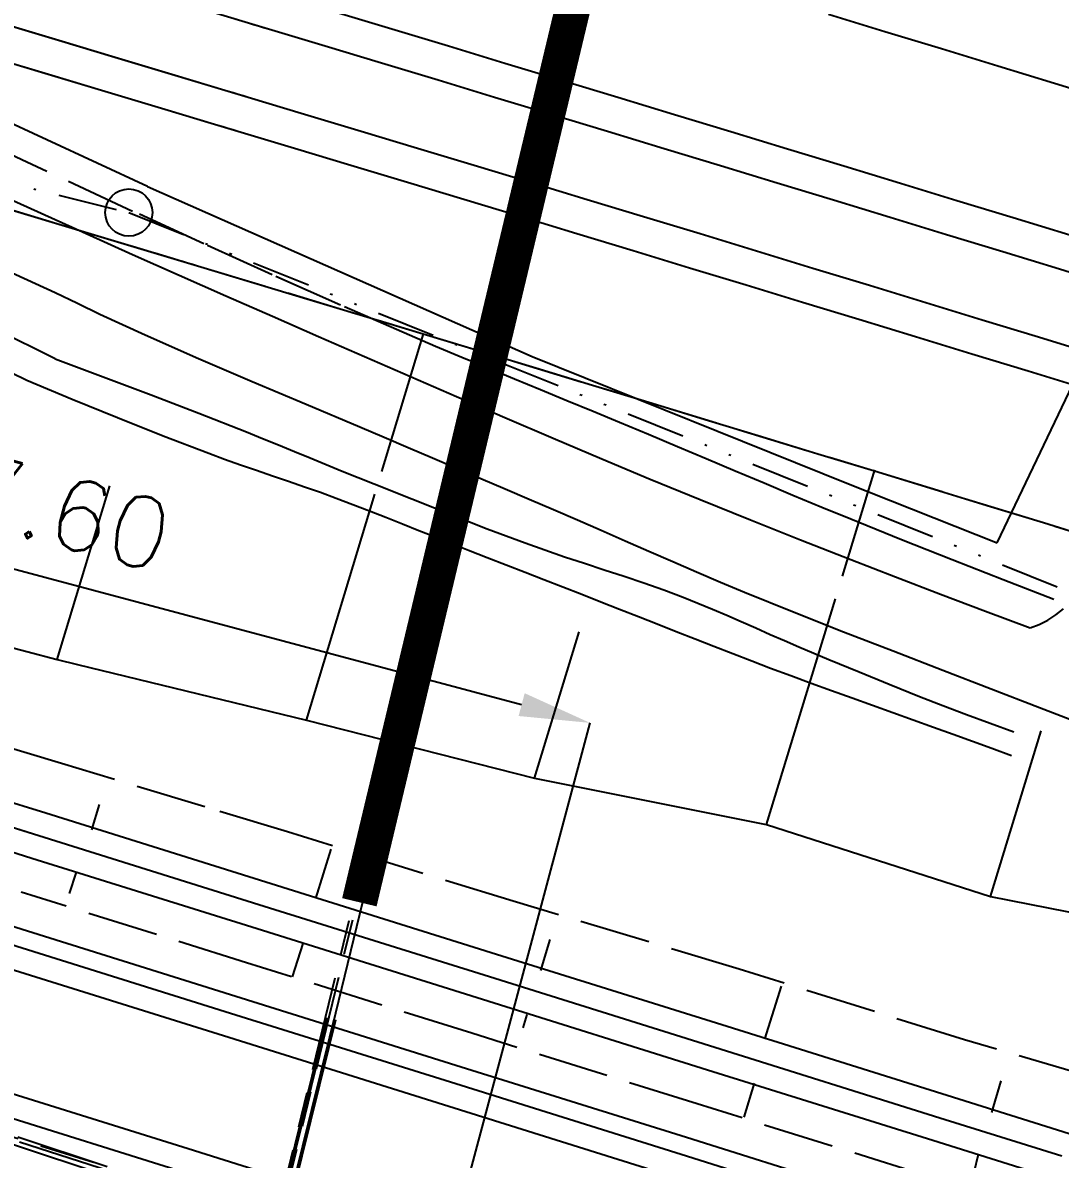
# Model space of a CAD drawing. Header units: millimetres. Extents: x 127045 to 128191, y 151549 to 152340.
# Drawn here: x 127429.78 to 127473.73, y 151911.36 to 151959.5 of the extents above; entities that cross this region are included whole.
import ezdxf
from ezdxf.enums import TextEntityAlignment as Align

# ---------------------------------------------------------------- set-up
doc = ezdxf.new("R2010")
doc.units = ezdxf.units.MM
doc.header["$MEASUREMENT"] = 0
for name, pattern in [('BTA', [5.7, 2.5, -1, 0.1, -1, 0.1, -1]), ('HTS', [7.5, 4, -1, 1.5, -1]), ('INT_344$0$TYPE1', [4, 3, -1]), ('INT_344$0$TYPE3', [11, 10, -1]), ('TGV_344$0$TYPE1', [4, 3, -1])]:
    doc.linetypes.add(name, pattern=pattern)
doc.layers.get('0').update_dxf_attribs({"color": 252, "linetype": 'CONTINUOUS'})
doc.layers.get('DEFPOINTS').update_dxf_attribs({"linetype": 'CONTINUOUS'})
for name, color, linetype in [('-BT_AER_DES', 5, 'BTA'), ('-GAI_POS', 7, 'CONTINUOUS'), ('-POT_EX_DES', 5, 'CONTINUOUS'), ('COTATION', 212, 'CONTINUOUS'), ('HT_SOU_POS', 1, 'HTS'), ('INT_344$0$101', 252, 'CONTINUOUS'), ('INT_344$0$102', 252, 'CONTINUOUS'), ('INT_344$0$105', 252, 'CONTINUOUS'), ('INT_344$0$113', 252, 'CONTINUOUS'), ('INT_344$0$136', 252, 'CONTINUOUS'), ('TGV_344$0$1', 252, 'CONTINUOUS'), ('TGV_344$0$36', 252, 'CONTINUOUS'), ('TGV_344$0$6', 252, 'CONTINUOUS'), ('VOI_344$0$136', 252, 'CONTINUOUS')]:
    doc.layers.add(name, color=color, linetype=linetype)
doc.styles.get("Standard").update_dxf_attribs({"font": 'txt.shx'})
doc.dimstyles.new('DADEL', dxfattribs={"dimtxt": 3, "dimasz": 3, "dimexe": 0, "dimexo": 0, "dimgap": 1.5, "dimtad": 0, "dimzin": 0, "dimdsep": 46, "dimtxsty": 'Standard', "dimcen": 0, "dimdle": 1.25, "dimadec": 0, "dimazin": 0, "dimtfac": 0.033333, "dimtofl": 0, "dimtmove": 2, "dimatfit": 3, "dimfxl": 0, "dimtolj": 1, "dimtzin": 0, "dimarcsym": 0})

# ---------------------------------------------------------------- blocks, each defined once
blk = doc.blocks.new('P_BETON')
blk.add_circle((0, 0), 1)
blk = doc.blocks.new('INT_344')
at = {"layer": 'INT_344$0$101'}
for p, q in [((127438.81194, 151918.25169, 63.063297), (127429.268913, 151921.240107, 63.022038)), ((127438.587809, 151917.535963, 63.063297), (127429.044782, 151920.52438, 63.022038)), ((127438.288967, 151916.58166, 63.098297), (127428.74594, 151919.570078, 63.057037)), ((127448.354967, 151915.263273, 63.104557), (127438.81194, 151918.25169, 63.063297)), ((127448.130836, 151914.547546, 63.104557), (127438.587809, 151917.535963, 63.063297)), ((127447.831994, 151913.593243, 63.139557), (127438.288967, 151916.58166, 63.098297)), ((127457.897994, 151912.274856, 63.145817), (127448.354967, 151915.263273, 63.104557)), ((127427.251732, 151914.798564, 63.057037), (127436.794758, 151911.810147, 63.098297)), ((127457.673863, 151911.559129, 63.145817), (127448.130836, 151914.547546, 63.104557)), ((127426.95289, 151913.844261, 63.057037), (127436.495917, 151910.855844, 63.098297)), ((127457.375021, 151910.604826, 63.180817), (127447.831994, 151913.593243, 63.139557)), ((127467.441021, 151909.286439, 63.187077), (127457.897994, 151912.274856, 63.145817)), ((127436.794758, 151911.810147, 63.098297), (127446.337785, 151908.82173, 63.139557)), ((127467.21689, 151908.570712, 63.187077), (127457.673863, 151911.559129, 63.145817))]:
    blk.add_line(p, q, dxfattribs=at)
at = {"layer": 'INT_344$0$102'}
for p, q in [((127439.35053, 151959.475324, 58.090298), (127436.955642, 151960.194448, 58.054143)), ((127445.417851, 151959.221051, 58.26668), (127443.023167, 151959.942683, 58.229955)), ((127445.417915, 151959.221261, 58.26668), (127443.023241, 151959.942927, 58.229955)), ((127428.900594, 151959.477107, 58.006018), (127431.295089, 151958.76033, 58.041688)), ((127428.910224, 151959.474414, 58.005676), (127431.304688, 151958.757533, 58.041832)), ((127440.194485, 151959.221516, 58.10323), (127438.783838, 151959.645851, 58.081762)), ((127439.561536, 151959.411932, 58.093531), (127439.35053, 151959.475324, 58.090298)), ((127439.772531, 151959.3485, 58.096764), (127439.561536, 151959.411932, 58.093531)), ((127439.983514, 151959.285028, 58.099997), (127439.772531, 151959.3485, 58.096764)), ((127440.194485, 151959.221516, 58.10323), (127439.983514, 151959.285028, 58.099997)), ((127442.588837, 151958.500612, 58.139955), (127440.194485, 151959.221516, 58.10323)), ((127442.588763, 151958.500367, 58.139955), (127440.194485, 151959.221516, 58.10323)), ((127447.81234, 151958.498772, 58.303405), (127445.417851, 151959.221051, 58.26668)), ((127447.812362, 151958.498842, 58.303405), (127445.417915, 151959.221261, 58.26668)), ((127431.295089, 151958.76033, 58.041688), (127433.6894, 151958.042943, 58.077358)), ((127431.304688, 151958.757533, 58.041832), (127433.698863, 151958.039689, 58.077988)), ((127444.982942, 151957.778888, 58.17668), (127442.588763, 151958.500367, 58.139955)), ((127444.983006, 151957.779098, 58.17668), (127442.588837, 151958.500612, 58.139955)), ((127450.206538, 151957.775528, 58.34013), (127447.81234, 151958.498772, 58.303405)), ((127450.206538, 151957.775528, 58.34013), (127447.812362, 151958.498842, 58.303405)), ((127428.468897, 151958.033979, 57.916018), (127430.862886, 151957.317353, 57.951688)), ((127428.478524, 151958.031287, 57.915676), (127430.872483, 151957.314557, 57.951832)), ((127433.6894, 151958.042943, 58.077358), (127435.099808, 151957.619964, 58.098825)), ((127433.698863, 151958.039689, 58.077988), (127436.092843, 151957.321197, 58.114143)), ((127435.099808, 151957.619964, 58.098825), (127436.510098, 151957.196593, 58.120293)), ((127447.376926, 151957.056761, 58.213405), (127444.982942, 151957.778888, 58.17668)), ((127447.376948, 151957.056832, 58.213405), (127444.983006, 151957.779098, 58.17668)), ((127452.600444, 151957.051318, 58.376855), (127450.206538, 151957.775528, 58.34013)), ((127452.600444, 151957.051318, 58.376855), (127450.206538, 151957.775528, 58.34013)), ((127430.862886, 151957.317353, 57.951688), (127433.256692, 151956.600118, 57.987358)), ((127430.872483, 151957.314557, 57.951832), (127433.266152, 151956.596864, 57.987988)), ((127436.092843, 151957.321197, 58.114143), (127438.486724, 151956.602374, 58.150299)), ((127436.510098, 151957.196593, 58.120293), (127437.92027, 151956.772829, 58.14176)), ((127449.770619, 151956.33367, 58.25013), (127447.376926, 151957.056761, 58.213405)), ((127449.770619, 151956.33367, 58.25013), (127447.376948, 151957.056832, 58.213405)), ((127454.994096, 151956.32627, 58.41358), (127452.600444, 151957.051318, 58.376855)), ((127454.994096, 151956.32627, 58.41358), (127452.600444, 151957.051318, 58.376855)), ((127433.256692, 151956.600118, 57.987358), (127434.666802, 151956.177228, 58.008825)), ((127433.266152, 151956.596864, 57.987988), (127435.659628, 151955.878524, 58.024143)), ((127437.92027, 151956.772829, 58.14176), (127439.330325, 151956.348673, 58.163227)), ((127438.486724, 151956.602374, 58.150299), (127438.697642, 151956.539009, 58.153531)), ((127438.697642, 151956.539009, 58.153531), (127438.908549, 151956.475604, 58.156763)), ((127438.908549, 151956.475604, 58.156763), (127439.119443, 151956.412159, 58.159995)), ((127439.119443, 151956.412159, 58.159995), (127439.330325, 151956.348673, 58.163227)), ((127434.666802, 151956.177228, 58.008825), (127436.076795, 151955.753946, 58.030293)), ((127439.330325, 151956.348673, 58.163227), (127441.723671, 151955.628072, 58.199952)), ((127439.330325, 151956.348673, 58.163227), (127441.723597, 151955.627827, 58.199952)), ((127452.16402, 151955.609612, 58.286855), (127449.770619, 151956.33367, 58.25013)), ((127452.16402, 151955.609612, 58.286855), (127449.770619, 151956.33367, 58.25013)), ((127457.387494, 151955.600384, 58.450305), (127454.994096, 151956.32627, 58.41358)), ((127457.387494, 151955.600384, 58.450305), (127454.994096, 151956.32627, 58.41358)), ((127435.659628, 151955.878524, 58.024143), (127438.053003, 151955.159853, 58.060299)), ((127436.076795, 151955.753946, 58.030293), (127437.486669, 151955.330272, 58.05176)), ((127441.723597, 151955.627827, 58.199952), (127444.11677, 151954.906651, 58.236677)), ((127441.723671, 151955.628072, 58.199952), (127444.116834, 151954.906861, 58.236677)), ((127454.557167, 151954.884717, 58.32358), (127452.16402, 151955.609612, 58.286855)), ((127454.557167, 151954.884717, 58.32358), (127452.16402, 151955.609612, 58.286855)), ((127459.780638, 151954.873659, 58.48703), (127457.387494, 151955.600384, 58.450305)), ((127459.780638, 151954.873659, 58.48703), (127457.387494, 151955.600384, 58.450305)), ((127437.486669, 151955.330272, 58.05176), (127438.896426, 151954.906206, 58.073227)), ((127438.053003, 151955.159853, 58.060299), (127438.263877, 151955.096501, 58.063531)), ((127438.263877, 151955.096501, 58.063531), (127438.474739, 151955.03311, 58.066763)), ((127438.474739, 151955.03311, 58.066763), (127438.685588, 151954.969678, 58.069995)), ((127438.685588, 151954.969678, 58.069995), (127438.896426, 151954.906206, 58.073227)), ((127438.896426, 151954.906206, 58.073227), (127441.289267, 151954.185756, 58.109952)), ((127438.896426, 151954.906206, 58.073227), (127441.289193, 151954.185512, 58.109952)), ((127444.11677, 151954.906651, 58.236677), (127446.509749, 151954.184827, 58.273402)), ((127444.116834, 151954.906861, 58.236677), (127446.50977, 151954.184898, 58.273402)), ((127456.95006, 151954.158984, 58.360305), (127454.557167, 151954.884717, 58.32358)), ((127456.95006, 151954.158984, 58.360305), (127454.557167, 151954.884717, 58.32358)), ((127462.173527, 151954.146097, 58.523755), (127459.780638, 151954.873659, 58.48703)), ((127462.173527, 151954.146097, 58.523755), (127459.780638, 151954.873659, 58.48703)), ((127441.289193, 151954.185512, 58.109952), (127443.681861, 151953.464487, 58.146677)), ((127441.289267, 151954.185756, 58.109952), (127443.681925, 151953.464697, 58.146677)), ((127446.509749, 151954.184827, 58.273402), (127448.902436, 151953.46204, 58.310127)), ((127446.50977, 151954.184898, 58.273402), (127448.902436, 151953.46204, 58.310127)), ((127459.342699, 151953.432413, 58.39703), (127456.95006, 151954.158984, 58.360305)), ((127459.342699, 151953.432413, 58.39703), (127456.95006, 151954.158984, 58.360305)), ((127464.566161, 151953.417696, 58.56048), (127462.173527, 151954.146097, 58.523755)), ((127464.566161, 151953.417696, 58.56048), (127462.173527, 151954.146097, 58.523755)), ((127443.681861, 151953.464487, 58.146677), (127446.074335, 151952.742816, 58.183402)), ((127443.681925, 151953.464697, 58.146677), (127446.074356, 151952.742887, 58.183402)), ((127448.902436, 151953.46204, 58.310127), (127451.294831, 151952.738287, 58.346852)), ((127448.902436, 151953.46204, 58.310127), (127451.294831, 151952.738287, 58.346852)), ((127461.735084, 151952.705004, 58.433755), (127459.342699, 151953.432413, 58.39703)), ((127461.735084, 151952.705004, 58.433755), (127459.342699, 151953.432413, 58.39703)), ((127466.958539, 151952.688458, 58.597205), (127464.566161, 151953.417696, 58.56048)), ((127466.958539, 151952.688458, 58.597205), (127464.566161, 151953.417696, 58.56048)), ((127446.074335, 151952.742816, 58.183402), (127448.466517, 151952.020182, 58.220127)), ((127446.074356, 151952.742887, 58.183402), (127448.466517, 151952.020182, 58.220127)), ((127451.294831, 151952.738287, 58.346852), (127453.686973, 151952.013696, 58.383577)), ((127451.294831, 151952.738287, 58.346852), (127453.686973, 151952.013696, 58.383577)), ((127464.127213, 151951.976757, 58.47048), (127461.735084, 151952.705004, 58.433755)), ((127464.127213, 151951.976757, 58.47048), (127461.735084, 151952.705004, 58.433755)), ((127469.350663, 151951.958382, 58.63393), (127466.958539, 151952.688458, 58.597205)), ((127469.350663, 151951.958382, 58.63393), (127466.958539, 151952.688458, 58.597205)), ((127448.466517, 151952.020182, 58.220127), (127450.858408, 151951.296581, 58.256852)), ((127448.466517, 151952.020182, 58.220127), (127450.858408, 151951.296581, 58.256852)), ((127453.686973, 151952.013696, 58.383577), (127456.078861, 151951.288268, 58.420302)), ((127453.686973, 151952.013696, 58.383577), (127456.078861, 151951.288268, 58.420302)), ((127466.519087, 151951.247672, 58.507205), (127464.127213, 151951.976757, 58.47048)), ((127466.519087, 151951.247672, 58.507205), (127464.127213, 151951.976757, 58.47048)), ((127471.74253, 151951.227468, 58.670655), (127469.350663, 151951.958382, 58.63393)), ((127471.74253, 151951.227468, 58.670655), (127469.350663, 151951.958382, 58.63393)), ((127450.858408, 151951.296581, 58.256852), (127453.250044, 151950.572144, 58.293577)), ((127450.858408, 151951.296581, 58.256852), (127453.250044, 151950.572144, 58.293577)), ((127456.078861, 151951.288268, 58.420302), (127458.470494, 151950.562002, 58.457027)), ((127456.078861, 151951.288268, 58.420302), (127458.470494, 151950.562002, 58.457027)), ((127468.910706, 151950.51775, 58.54393), (127466.519087, 151951.247672, 58.507205)), ((127468.910706, 151950.51775, 58.54393), (127466.519087, 151951.247672, 58.507205)), ((127474.134141, 151950.495716, 58.70738), (127471.74253, 151951.227468, 58.670655)), ((127474.134141, 151950.495716, 58.70738), (127471.74253, 151951.227468, 58.670655)), ((127453.250044, 151950.572144, 58.293577), (127455.641427, 151949.846868, 58.330302)), ((127453.250044, 151950.572144, 58.293577), (127455.641427, 151949.846868, 58.330302)), ((127458.470494, 151950.562002, 58.457027), (127460.861874, 151949.834898, 58.493752)), ((127458.470494, 151950.562002, 58.457027), (127460.861874, 151949.834898, 58.493752)), ((127471.302069, 151949.78699, 58.580655), (127468.910706, 151950.51775, 58.54393)), ((127471.302069, 151949.78699, 58.580655), (127468.910706, 151950.51775, 58.54393)), ((127455.641427, 151949.846868, 58.330302), (127458.032556, 151949.120755, 58.367027)), ((127455.641427, 151949.846868, 58.330302), (127458.032556, 151949.120755, 58.367027)), ((127460.861874, 151949.834898, 58.493752), (127463.252998, 151949.106958, 58.530478)), ((127460.861874, 151949.834898, 58.493752), (127463.252998, 151949.106958, 58.530478)), ((127473.693176, 151949.055393, 58.61738), (127471.302069, 151949.78699, 58.580655)), ((127473.693176, 151949.055393, 58.61738), (127471.302069, 151949.78699, 58.580655)), ((127458.032556, 151949.120755, 58.367027), (127460.423431, 151948.393806, 58.403752)), ((127458.032556, 151949.120755, 58.367027), (127460.423431, 151948.393806, 58.403752)), ((127463.252998, 151949.106958, 58.530478), (127465.643867, 151948.378179, 58.567203)), ((127463.252998, 151949.106958, 58.530478), (127465.643867, 151948.378179, 58.567203)), ((127476.084027, 151948.322959, 58.654105), (127473.693176, 151949.055393, 58.61738)), ((127476.084027, 151948.322959, 58.654105), (127473.693176, 151949.055393, 58.61738)), ((127460.423431, 151948.393806, 58.403752), (127462.814051, 151947.666018, 58.440477)), ((127460.423431, 151948.393806, 58.403752), (127462.814051, 151947.666018, 58.440477)), ((127465.643867, 151948.378179, 58.567203), (127468.034481, 151947.648564, 58.603928)), ((127465.643867, 151948.378179, 58.567203), (127468.034481, 151947.648564, 58.603928)), ((127462.814051, 151947.666018, 58.440477), (127465.204415, 151946.937394, 58.477202)), ((127462.814051, 151947.666018, 58.440477), (127465.204415, 151946.937394, 58.477202)), ((127468.034481, 151947.648564, 58.603928), (127470.42484, 151946.918111, 58.640653)), ((127468.034481, 151947.648564, 58.603928), (127470.42484, 151946.918111, 58.640653)), ((127465.204415, 151946.937394, 58.477202), (127467.594525, 151946.207932, 58.513927)), ((127465.204415, 151946.937394, 58.477202), (127467.594525, 151946.207932, 58.513927)), ((127470.42484, 151946.918111, 58.640653), (127472.814942, 151946.186822, 58.677378)), ((127470.42484, 151946.918111, 58.640653), (127472.814942, 151946.186822, 58.677378)), ((127467.594525, 151946.207932, 58.513927), (127469.984379, 151945.477634, 58.550653)), ((127467.594525, 151946.207932, 58.513927), (127469.984379, 151945.477634, 58.550653)), ((127472.814942, 151946.186822, 58.677378), (127475.204788, 151945.454695, 58.714103)), ((127472.814942, 151946.186822, 58.677378), (127475.204788, 151945.454695, 58.714103)), ((127469.984379, 151945.477634, 58.550653), (127472.373977, 151944.746499, 58.587378)), ((127469.984379, 151945.477634, 58.550653), (127472.373977, 151944.746499, 58.587378)), ((127472.373977, 151944.746499, 58.587378), (127474.763318, 151944.014527, 58.624103)), ((127472.373977, 151944.746499, 58.587378), (127474.763318, 151944.014527, 58.624103))]:
    blk.add_line(p, q, dxfattribs=at)
at = {"layer": 'INT_344$0$105', "linetype": 'INT_344$0$TYPE1'}
for p, q in [((127466.301095, 151959.112991, 57.542078), (127463.906466, 151959.841999, 57.505353)), ((127466.301095, 151959.112991, 57.542078), (127463.906466, 151959.841999, 57.505353)), ((127468.695468, 151958.383145, 57.578803), (127466.301095, 151959.112991, 57.542078)), ((127468.695468, 151958.383145, 57.578803), (127466.301095, 151959.112991, 57.542078)), ((127471.089585, 151957.65246, 57.615528), (127468.695468, 151958.383145, 57.578803)), ((127471.089585, 151957.65246, 57.615528), (127468.695468, 151958.383145, 57.578803)), ((127473.483447, 151956.920937, 57.652253), (127471.089585, 151957.65246, 57.615528)), ((127473.483447, 151956.920937, 57.652253), (127471.089585, 151957.65246, 57.615528)), ((127475.877052, 151956.188575, 57.688978), (127473.483447, 151956.920937, 57.652253)), ((127475.877052, 151956.188575, 57.688978), (127473.483447, 151956.920937, 57.652253)), ((127421.977916, 151953.759693, 56.946278), (127431.546418, 151950.897369, 57.088959)), ((127426.772237, 151952.327344, 57.017277), (127436.338728, 151949.458306, 57.1619)), ((127429.154609, 151951.614006, 57.053288), (127431.546418, 151950.897369, 57.088959)), ((127429.164198, 151951.611212, 57.053432), (127431.55587, 151950.894118, 57.089588)), ((127431.546418, 151950.897369, 57.088959), (127437.181447, 151949.20487, 57.174828)), ((127431.546418, 151950.897369, 57.088959), (127432.955352, 151950.474832, 57.110426)), ((127431.55587, 151950.894118, 57.089588), (127433.947349, 151950.176377, 57.125744)), ((127432.955352, 151950.474832, 57.110426), (127434.364168, 151950.051904, 57.131893)), ((127433.947349, 151950.176377, 57.125744), (127436.338728, 151949.458306, 57.1619)), ((127434.364168, 151950.051904, 57.131893), (127435.772866, 151949.628583, 57.15336)), ((127435.772866, 151949.628583, 57.15336), (127437.181447, 151949.20487, 57.174828)), ((127436.338728, 151949.458306, 57.1619), (127437.181447, 151949.20487, 57.174828)), ((127436.338728, 151949.458306, 57.1619), (127436.549426, 151949.395007, 57.165132)), ((127436.549426, 151949.395007, 57.165132), (127436.760111, 151949.331668, 57.168364)), ((127436.760111, 151949.331668, 57.168364), (127436.970785, 151949.268289, 57.171596)), ((127436.970785, 151949.268289, 57.171596), (127437.181447, 151949.20487, 57.174828)), ((127437.181447, 151949.20487, 57.174828), (127446.743553, 151946.321254, 57.321728)), ((127437.181447, 151949.20487, 57.174828), (127446.743553, 151946.321254, 57.321728)), ((127437.181447, 151949.20487, 57.174828), (127439.572291, 151948.485022, 57.211553)), ((127437.181447, 151949.20487, 57.174828), (127439.572218, 151948.484778, 57.211553)), ((127439.572218, 151948.484778, 57.211553), (127441.96289, 151947.764355, 57.248278)), ((127439.572291, 151948.485022, 57.211553), (127441.962953, 151947.764564, 57.248278)), ((127441.96289, 151947.764355, 57.248278), (127444.353367, 151947.043286, 57.285003)), ((127441.962953, 151947.764564, 57.248278), (127444.353388, 151947.043356, 57.285003)), ((127444.353367, 151947.043286, 57.285003), (127446.743553, 151946.321254, 57.321728)), ((127444.353388, 151947.043356, 57.285003), (127446.743553, 151946.321254, 57.321728)), ((127446.743553, 151946.321254, 57.321728), (127456.301611, 151943.424247, 57.468628)), ((127446.743553, 151946.321254, 57.321728), (127456.301611, 151943.424247, 57.468628)), ((127446.743553, 151946.321254, 57.321728), (127449.133448, 151945.598258, 57.358453)), ((127446.743553, 151946.321254, 57.321728), (127449.133448, 151945.598258, 57.358453)), ((127449.133448, 151945.598258, 57.358453), (127451.52309, 151944.874424, 57.395178)), ((127449.133448, 151945.598258, 57.358453), (127451.52309, 151944.874424, 57.395178)), ((127451.52309, 151944.874424, 57.395178), (127453.912477, 151944.149754, 57.431903)), ((127451.52309, 151944.874424, 57.395178), (127453.912477, 151944.149754, 57.431903)), ((127453.912477, 151944.149754, 57.431903), (127456.301611, 151943.424247, 57.468628)), ((127453.912477, 151944.149754, 57.431903), (127456.301611, 151943.424247, 57.468628)), ((127456.301611, 151943.424247, 57.468628), (127465.855602, 151940.513854, 57.615528)), ((127456.301611, 151943.424247, 57.468628), (127465.855602, 151940.513854, 57.615528)), ((127456.301611, 151943.424247, 57.468628), (127458.690491, 151942.697903, 57.505353)), ((127456.301611, 151943.424247, 57.468628), (127458.690491, 151942.697903, 57.505353)), ((127458.690491, 151942.697903, 57.505353), (127461.079116, 151941.970723, 57.542078)), ((127458.690491, 151942.697903, 57.505353), (127461.079116, 151941.970723, 57.542078)), ((127461.079116, 151941.970723, 57.542078), (127463.467487, 151941.242707, 57.578803)), ((127461.079116, 151941.970723, 57.542078), (127463.467487, 151941.242707, 57.578803)), ((127463.467487, 151941.242707, 57.578803), (127465.855602, 151940.513854, 57.615528)), ((127463.467487, 151941.242707, 57.578803), (127465.855602, 151940.513854, 57.615528)), ((127465.855602, 151940.513854, 57.615528), (127475.405507, 151937.590081, 57.762428)), ((127465.855602, 151940.513854, 57.615528), (127475.405507, 151937.590081, 57.762428)), ((127465.855602, 151940.513854, 57.615528), (127468.243462, 151939.784165, 57.652253)), ((127465.855602, 151940.513854, 57.615528), (127468.243462, 151939.784165, 57.652253)), ((127468.243462, 151939.784165, 57.652253), (127470.631066, 151939.05364, 57.688978)), ((127468.243462, 151939.784165, 57.652253), (127470.631066, 151939.05364, 57.688978)), ((127470.631066, 151939.05364, 57.688978), (127473.018414, 151938.322278, 57.725703)), ((127470.631066, 151939.05364, 57.688978), (127473.018414, 151938.322278, 57.725703)), ((127473.018414, 151938.322278, 57.725703), (127475.405507, 151937.590081, 57.762428)), ((127473.018414, 151938.322278, 57.725703), (127475.405507, 151937.590081, 57.762428)), ((127431.422347, 151928.116752, 63.051414), (127427.500659, 151929.305329, 63.063)), ((127437.498444, 151926.282738, 63.033875), (127431.422347, 151928.116752, 63.051414)), ((127440.996258, 151925.226956, 63.023777), (127437.498444, 151926.282738, 63.033875)), ((127450.556045, 151922.29206, 63.027649), (127440.996258, 151925.226956, 63.023777)), ((127439.260203, 151919.683144, 63.063297), (127429.717176, 151922.671561, 63.022038)), ((127460.132751, 151919.411193, 62.993774), (127450.556045, 151922.29206, 63.027649)), ((127448.80323, 151916.694727, 63.104557), (127439.260203, 151919.683144, 63.063297)), ((127469.673221, 151916.414609, 63.040741), (127460.132751, 151919.411193, 62.993774)), ((127458.346257, 151913.70631, 63.145817), (127448.80323, 151916.694727, 63.104557)), ((127474.868368, 151914.886239, 63.000416), (127469.673221, 151916.414609, 63.040741)), ((127467.889283, 151910.717893, 63.187077), (127458.346257, 151913.70631, 63.145817)), ((127426.728759, 151913.128534, 63.022038), (127432.785255, 151911.231931, 63.048225))]:
    blk.add_line(p, q, dxfattribs=at)
at = {"layer": 'INT_344$0$113', "linetype": 'INT_344$0$TYPE3'}
for p, q in [((127441.795755, 151929.955766), (127446.755013, 151946.317781)), ((127461.282284, 151925.538588), (127465.879452, 151940.554293)), ((127431.24674, 151932.522753), (127433.467752, 151939.887656)), ((127421.598674, 151935.032659, 63.034584), (127431.24674, 151932.522753, 63.056732)), ((127451.46254, 151927.498952), (127453.35174, 151933.700656)), ((127431.24674, 151932.522753, 63.056732), (127432.101353, 151932.316434, 63.053478)), ((127432.101353, 151932.316434, 63.053478), (127441.795755, 151929.955766, 63.020752)), ((127432.101353, 151932.316434, 63.053478), (127441.795755, 151929.955766, 63.020752)), ((127441.795755, 151929.955766, 63.020752), (127451.46254, 151927.498952, 63.016716)), ((127441.795755, 151929.955766, 63.020752), (127451.46254, 151927.498952, 63.016716)), ((127470.769514, 151922.485364), (127472.927547, 151929.499024)), ((127430.763122, 151926.011621, 64.522041), (127426.8527, 151927.236177, 64.508492)), ((127451.46254, 151927.498952, 63.016716), (127461.282284, 151925.538588, 62.834873)), ((127451.46254, 151927.498952, 63.016716), (127461.282284, 151925.538588, 62.834873)), ((127432.709307, 151925.305848), (127433.036862, 151926.391037)), ((127440.306149, 151923.023204, 64.563301), (127430.763122, 151926.011621, 64.522041)), ((127430.165438, 151924.103015, 64.522041), (127426.255016, 151925.327572, 64.508492)), ((127461.282284, 151925.538588, 62.834873), (127470.769514, 151922.485364, 63.029148)), ((127461.282284, 151925.538588, 62.834873), (127470.769514, 151922.485364, 63.029148)), ((127442.201218, 151922.402568), (127442.841603, 151924.488482)), ((127439.708465, 151921.114598, 64.563301), (127430.165438, 151924.103015, 64.522041)), ((127432.03929, 151923.519214), (127431.755366, 151922.612549)), ((127449.849176, 151920.034787, 64.604561), (127440.306149, 151923.023204, 64.563301)), ((127470.769514, 151922.485364, 63.029148), (127480.600406, 151920.547556, 62.82972)), ((127470.769514, 151922.485364, 63.029148), (127480.600406, 151920.547556, 62.82972)), ((127449.251492, 151918.126181, 64.604561), (127439.708465, 151921.114598, 64.563301)), ((127441.64287, 151920.50427), (127441.197794, 151919.08299)), ((127451.730352, 151919.350402), (127452.12479, 151920.661613)), ((127459.392202, 151917.046369, 64.645821), (127449.849176, 151920.034787, 64.604561)), ((127461.218356, 151916.447123), (127461.92477, 151918.696191)), ((127458.794519, 151915.137764, 64.645821), (127449.251492, 151918.126181, 64.604561)), ((127451.134781, 151917.489325), (127450.959047, 151916.928148)), ((127468.935229, 151914.057952, 64.68708), (127459.392202, 151917.046369, 64.645821)), ((127468.337546, 151912.149347, 64.68708), (127458.794519, 151915.137764, 64.645821)), ((127460.771678, 151914.586046), (127460.320482, 151913.145225)), ((127470.833588, 151913.344709), (127471.224787, 151914.674452)), ((127474.102286, 151912.439879, 64.709419), (127468.935229, 151914.057952, 64.68708)), ((127473.504602, 151910.531273, 64.709419), (127468.337546, 151912.149347, 64.68708)), ((127470.256841, 151911.566259), (127470.064592, 151910.7972))]:
    blk.add_line(p, q, dxfattribs=at)
at = {"layer": 'INT_344$0$136'}
for p, q in [((127430.46428, 151925.057318, 64.522041), (127426.553858, 151926.281874, 64.508492)), ((127440.007307, 151922.068901, 64.563301), (127430.46428, 151925.057318, 64.522041)), ((127449.550334, 151919.080484, 64.604561), (127440.007307, 151922.068901, 64.563301)), ((127459.093361, 151916.092067, 64.645821), (127449.550334, 151919.080484, 64.604561)), ((127468.636388, 151913.10365, 64.68708), (127459.093361, 151916.092067, 64.645821)), ((127473.803444, 151911.485576, 64.709419), (127468.636388, 151913.10365, 64.68708))]:
    blk.add_line(p, q, dxfattribs=at)
blk = doc.blocks.new('TGV_344')
at = {"linetype": 'Continuous'}
blk.add_line((127427.805894, 151945.398456, 62.596999), (127429.962, 151944.361, 62.668999), dxfattribs=at)
at = {"layer": 'TGV_344$0$1', "linetype": 'Continuous'}
for p, q in [((127418.762, 151956.761, 61.674), (127432.462, 151950.562, 62.078999)), ((127431.162, 151948.062, 62.051998), (127416.562, 151954.661, 61.682999))]:
    blk.add_line(p, q, dxfattribs=at)
at = {"layer": 'TGV_344$0$1'}
for p, q in [((127432.462, 151950.562, 61.986), (127434.434999, 151949.682489, 62.0445)), ((127434.434999, 151949.682489, 62.0445), (127436.409335, 151948.805984, 62.103001)), ((127436.409335, 151948.805984, 62.103001), (127438.385003, 151947.932487, 62.161501)), ((127432.105633, 151947.598666, 61.956501), (127431.162, 151948.062, 61.923)), ((127438.385003, 151947.932487, 62.161501), (127440.362, 151947.062, 62.220001)), ((127433.053566, 151947.144195, 61.99), (127432.105633, 151947.598666, 61.956501)), ((127434.005716, 151946.698627, 62.023499), (127433.053566, 151947.144195, 61.99)), ((127440.362, 151947.062, 62.220001), (127442.309951, 151946.20756, 62.289751)), ((127434.962, 151946.262, 62.056999), (127434.005716, 151946.698627, 62.023499)), ((127437.226239, 151945.261876, 62.093251), (127434.962, 151946.262, 62.056999)), ((127442.309951, 151946.20756, 62.289751), (127444.259102, 151945.355856, 62.359501)), ((127444.259102, 151945.355856, 62.359501), (127446.209703, 151944.507474, 62.429251)), ((127439.502678, 151944.289698, 62.129503), (127437.226239, 151945.261876, 62.093251)), ((127446.209703, 151944.507474, 62.429251), (127448.162, 151943.663, 62.499001)), ((127441.783696, 151943.328707, 62.165753), (127439.502678, 151944.289698, 62.129503)), ((127448.162, 151943.663, 62.499001), (127450.208329, 151942.779568, 62.508)), ((127444.062, 151942.362, 62.202), (127441.783696, 151943.328707, 62.165753)), ((127450.208329, 151942.779568, 62.508), (127452.255256, 151941.897368, 62.517)), ((127445.08683, 151941.924227, 62.21875), (127444.062, 151942.362, 62.202)), ((127446.11196, 151941.487157, 62.235499), (127445.08683, 151941.924227, 62.21875)), ((127447.137272, 151941.050516, 62.252249), (127446.11196, 151941.487157, 62.235499)), ((127452.255256, 151941.897368, 62.517), (127454.30558, 151941.022973, 62.526)), ((127448.162649, 151940.614026, 62.268999), (127447.137272, 151941.050516, 62.252249)), ((127454.30558, 151941.022973, 62.526), (127456.362, 151940.163, 62.535)), ((127449.187945, 151940.177346, 62.285749), (127448.162649, 151940.614026, 62.268999)), ((127450.213015, 151939.740131, 62.302499), (127449.187945, 151940.177346, 62.285749)), ((127456.362, 151940.163, 62.535), (127458.480167, 151939.296186, 62.620751)), ((127451.23774, 151939.302108, 62.319249), (127450.213015, 151939.740131, 62.302499)), ((127452.262, 151938.863, 62.335999), (127451.23774, 151939.302108, 62.319249)), ((127458.480167, 151939.296186, 62.620751), (127460.603774, 151938.442823, 62.706501)), ((127453.274532, 151938.42563, 62.367623), (127452.262, 151938.863, 62.335999)), ((127454.285472, 151937.984597, 62.399247), (127453.274532, 151938.42563, 62.367623)), ((127460.603774, 151938.442823, 62.706501), (127462.731479, 151937.599805, 62.792249)), ((127455.295545, 151937.541595, 62.430871), (127454.285472, 151937.984597, 62.399247)), ((127456.305487, 151937.098314, 62.462495), (127455.295545, 151937.541595, 62.430871)), ((127462.731479, 151937.599805, 62.792249), (127464.862, 151936.764, 62.877998)), ((127457.316309, 151936.65684, 62.494121), (127456.305487, 151937.098314, 62.462495)), ((127464.862, 151936.764, 62.877998), (127466.757668, 151936.027692, 62.907249)), ((127458.328869, 151936.219327, 62.525747), (127457.316309, 151936.65684, 62.494121)), ((127459.343876, 151935.787474, 62.557374), (127458.328869, 151936.219327, 62.525747)), ((127460.362, 151935.363, 62.589001), (127459.343876, 151935.787474, 62.557374)), ((127466.757668, 151936.027692, 62.907249), (127468.656244, 151935.298915, 62.936499)), ((127462.453293, 151934.515411, 62.654253), (127460.362, 151935.363, 62.589001)), ((127468.656244, 151935.298915, 62.936499), (127470.557698, 151934.57768, 62.965749)), ((127464.553055, 151933.689072, 62.719504), (127462.453293, 151934.515411, 62.654253)), ((127470.557698, 151934.57768, 62.965749), (127472.462, 151933.864, 62.994999)), ((127473.201721, 151934.195076, 63.021999), (127473.543483, 151934.413707, 63.035467)), ((127473.543483, 151934.413707, 63.035467), (127473.862, 151934.665, 63.049)), ((127472.462, 151933.864, 62.994999), (127472.840049, 151934.011242, 63.008532)), ((127472.840049, 151934.011242, 63.008532), (127473.201721, 151934.195076, 63.021999)), ((127466.657486, 151932.874969, 62.784752), (127464.553055, 151933.689072, 62.719504)), ((127468.763, 151932.064, 62.849998), (127466.657486, 151932.874969, 62.784752)), ((127470.805126, 151931.269914, 62.867995), (127468.763, 151932.064, 62.849998)), ((127472.846788, 151930.472844, 62.885995), (127470.805126, 151931.269914, 62.867995)), ((127474.896794, 151929.696266, 62.903997), (127472.846788, 151930.472844, 62.885995))]:
    blk.add_line(p, q, dxfattribs=at)
at = {"layer": 'TGV_344$0$36'}
for p, q in [((127435.062, 151952.562, 62.326), (127424.262, 151957.562, 62.307999)), ((127435.062, 151952.562, 62.347), (127451.362, 151945.363, 62.806)), ((127451.362, 151945.363, 62.806), (127464.762, 151939.964, 63.283001)), ((127429.962, 151944.361, 62.848), (127431.874009, 151943.554312, 62.84575)), ((127431.874009, 151943.554312, 62.84575), (127433.794835, 151942.768852, 62.8435)), ((127433.794835, 151942.768852, 62.8435), (127435.724245, 151942.004717, 62.84125)), ((127435.724245, 151942.004717, 62.84125), (127437.662, 151941.262, 62.839001)), ((127437.662, 151941.262, 62.839001), (127438.333337, 151941.014084, 62.848001)), ((127438.333337, 151941.014084, 62.848001), (127439.007579, 151940.774227, 62.857001)), ((127439.007579, 151940.774227, 62.857001), (127439.683779, 151940.540059, 62.866001)), ((127439.683779, 151940.540059, 62.866001), (127440.36107, 151940.309178, 62.875001)), ((127440.36107, 151940.309178, 62.875001), (127441.038451, 151940.07866, 62.884)), ((127441.038451, 151940.07866, 62.884), (127441.714982, 151939.845556, 62.892999)), ((127441.714982, 151939.845556, 62.892999), (127442.389808, 151939.607463, 62.901999)), ((127442.389808, 151939.607463, 62.901999), (127443.062, 151939.362, 62.910999)), ((127464.762, 151939.964, 63.283001), (127471.062, 151937.464, 63.481998)), ((127443.062, 151939.362, 62.910999), (127443.765815, 151939.096725, 62.923375)), ((127443.765815, 151939.096725, 62.923375), (127444.467603, 151938.826151, 62.93575)), ((127444.467603, 151938.826151, 62.93575), (127445.167776, 151938.551459, 62.948126)), ((127445.167776, 151938.551459, 62.948126), (127445.866773, 151938.273817, 62.960501)), ((127445.866773, 151938.273817, 62.960501), (127446.56512, 151937.994719, 62.972875)), ((127446.56512, 151937.994719, 62.972875), (127447.263467, 151937.715609, 62.985249)), ((127447.263467, 151937.715609, 62.985249), (127447.962276, 151937.437648, 62.997624)), ((127447.962276, 151937.437648, 62.997624), (127448.662, 151937.162, 63.009998)), ((127448.662, 151937.162, 63.009998), (127449.46187, 151936.848972, 63.034749)), ((127449.46187, 151936.848972, 63.034749), (127450.261881, 151936.536304, 63.059499)), ((127450.261881, 151936.536304, 63.059499), (127451.062001, 151936.223916, 63.084249)), ((127451.062001, 151936.223916, 63.084249), (127451.862198, 151935.911726, 63.108999)), ((127451.862198, 151935.911726, 63.108999), (127452.662433, 151935.599633, 63.133749)), ((127452.662433, 151935.599633, 63.133749), (127453.462666, 151935.287534, 63.1585)), ((127453.462666, 151935.287534, 63.1585), (127454.262866, 151934.97535, 63.18325)), ((127454.262866, 151934.97535, 63.18325), (127455.063, 151934.663, 63.208)), ((127455.063, 151934.663, 63.208), (127455.862625, 151934.349572, 63.217125)), ((127455.862625, 151934.349572, 63.217125), (127456.661608, 151934.034509, 63.226249)), ((127456.661608, 151934.034509, 63.226249), (127457.460304, 151933.718724, 63.235374)), ((127457.460304, 151933.718724, 63.235374), (127458.259073, 151933.403131, 63.244498)), ((127458.259073, 151933.403131, 63.244498), (127459.058363, 151933.088761, 63.253623)), ((127459.058363, 151933.088761, 63.253623), (127459.858551, 151932.776669, 63.262748)), ((127459.858551, 151932.776669, 63.262748), (127460.659986, 151932.467775, 63.271873)), ((127460.659986, 151932.467775, 63.271873), (127461.463, 151932.163, 63.280998)), ((127461.463, 151932.163, 63.280998), (127462.322492, 151931.842328, 63.262873)), ((127462.322492, 151931.842328, 63.262873), (127463.183638, 151931.526136, 63.244748)), ((127463.183638, 151931.526136, 63.244748), (127464.046055, 151931.213449, 63.226623)), ((127464.046055, 151931.213449, 63.226623), (127464.909376, 151930.903286, 63.208499)), ((127464.909376, 151930.903286, 63.208499), (127465.773119, 151930.594412, 63.190374)), ((127465.773119, 151930.594412, 63.190374), (127466.636874, 151930.285562, 63.17225)), ((127466.636874, 151930.285562, 63.17225), (127467.500287, 151929.975753, 63.154126)), ((127467.500287, 151929.975753, 63.154126), (127468.363, 151929.664, 63.136002)), ((127468.363, 151929.664, 63.136002), (127469.188145, 151929.3644, 63.147251)), ((127469.188145, 151929.3644, 63.147251), (127470.013194, 151929.064533, 63.158501)), ((127470.013194, 151929.064533, 63.158501), (127470.838145, 151928.7644, 63.16975)), ((127470.838145, 151928.7644, 63.16975), (127471.663, 151928.464, 63.181))]:
    blk.add_line(p, q, dxfattribs=at)
at = {"layer": 'TGV_344$0$36', "linetype": 'Continuous'}
blk.add_line((127471.062, 151937.464, 63.481998), (127478.161, 151952.367), dxfattribs=at)
at = {"layer": 'TGV_344$0$6', "linetype": 'TGV_344$0$TYPE1'}
for p, q in [((127424.462, 151956.162, 61.667999), (127434.562, 151951.462, 62.009998)), ((127431.162, 151945.261, 61.749001), (127416.562, 151952.461, 61.605)), ((127437.448599, 151950.132532, 61.97625), (127434.562, 151951.462, 61.938)), ((127440.344223, 151948.822835, 62.0145), (127437.448599, 151950.132532, 61.97625)), ((127443.248735, 151947.532971, 62.052749), (127440.344223, 151948.822835, 62.0145)), ((127446.162, 151946.263, 62.091), (127443.248735, 151947.532971, 62.052749)), ((127447.269639, 151945.788817, 62.118001), (127446.162, 151946.263, 62.091)), ((127448.380001, 151945.321063, 62.145001), (127447.269639, 151945.788817, 62.118001)), ((127431.162, 151945.261, 61.740002), (127433.193207, 151944.502562, 61.861503)), ((127449.492426, 151944.858265, 62.172002), (127448.380001, 151945.321063, 62.145001)), ((127450.606277, 151944.398942, 62.199002), (127449.492426, 151944.858265, 62.172002)), ((127433.193207, 151944.502562, 61.861503), (127435.220315, 151943.733234, 61.983002)), ((127451.720795, 151943.941396, 62.226001), (127450.606277, 151944.398942, 62.199002)), ((127452.835333, 151943.483884, 62.253), (127451.720795, 151943.941396, 62.226001)), ((127435.220315, 151943.733234, 61.983002), (127437.243266, 151942.953039, 62.104501)), ((127453.949276, 151943.024915, 62.28), (127452.835333, 151943.483884, 62.253)), ((127437.243266, 151942.953039, 62.104501), (127439.262, 151942.162, 62.226002)), ((127455.062, 151942.563, 62.306999), (127453.949276, 151943.024915, 62.28)), ((127456.286928, 151942.050478, 62.365499), (127455.062, 151942.563, 62.306999)), ((127439.262, 151942.162, 62.226002), (127439.939095, 151941.892141, 62.266627)), ((127457.510822, 151941.535493, 62.423999), (127456.286928, 151942.050478, 62.365499)), ((127439.939095, 151941.892141, 62.266627), (127440.614673, 151941.618515, 62.307252)), ((127440.614673, 151941.618515, 62.307252), (127441.289151, 151941.342209, 62.347877)), ((127458.734169, 151941.019213, 62.482498), (127457.510822, 151941.535493, 62.423999)), ((127441.289151, 151941.342209, 62.347877), (127441.962963, 151941.064304, 62.388501)), ((127441.962963, 151941.064304, 62.388501), (127442.636645, 151940.786116, 62.429125)), ((127459.957457, 151940.502804, 62.540998), (127458.734169, 151941.019213, 62.482498)), ((127442.636645, 151940.786116, 62.429125), (127443.310755, 151940.508949, 62.46975)), ((127443.310755, 151940.508949, 62.46975), (127443.985732, 151940.233882, 62.510374)), ((127443.985732, 151940.233882, 62.510374), (127444.662, 151939.962, 62.550999)), ((127461.181341, 151939.98772, 62.599498), (127459.957457, 151940.502804, 62.540998)), ((127444.662, 151939.962, 62.550999), (127446.25701, 151939.324919, 62.613995)), ((127462.40641, 151939.475444, 62.657999), (127461.181341, 151939.98772, 62.599498)), ((127446.25701, 151939.324919, 62.613995), (127447.853071, 151938.690079, 62.676994)), ((127463.633141, 151938.967145, 62.7165), (127462.40641, 151939.475444, 62.657999)), ((127447.853071, 151938.690079, 62.676994), (127449.453659, 151938.066426, 62.739996)), ((127464.862, 151938.464, 62.775002), (127463.633141, 151938.967145, 62.7165)), ((127467.005707, 151937.598157, 62.763751), (127464.862, 151938.464, 62.775002)), ((127449.453659, 151938.066426, 62.739996), (127451.062, 151937.463, 62.803001)), ((127451.062, 151937.463, 62.803001), (127451.895875, 151937.165068, 62.803001)), ((127451.895875, 151937.165068, 62.803001), (127452.733959, 151936.879258, 62.803001)), ((127469.153643, 151936.742863, 62.752501), (127467.005707, 151937.598157, 62.763751)), ((127452.733959, 151936.879258, 62.803001), (127453.574595, 151936.601278, 62.803001)), ((127471.305759, 151935.898137, 62.74125), (127469.153643, 151936.742863, 62.752501)), ((127453.574595, 151936.601278, 62.803001), (127454.41629, 151936.326779, 62.803001)), ((127454.41629, 151936.326779, 62.803001), (127455.257633, 151936.050496, 62.803001)), ((127455.257633, 151936.050496, 62.803001), (127456.096785, 151935.767305, 62.803001)), ((127456.096785, 151935.767305, 62.803001), (127456.932174, 151935.472885, 62.803001)), ((127473.462, 151935.064, 62.73), (127471.305759, 151935.898137, 62.74125)), ((127456.932174, 151935.472885, 62.803001), (127457.762, 151935.163, 62.803001)), ((127457.762, 151935.163, 62.803001), (127458.381995, 151934.917722, 62.782745)), ((127458.381995, 151934.917722, 62.782745), (127458.997877, 151934.662359, 62.762492)), ((127458.997877, 151934.662359, 62.762492), (127459.610478, 151934.399364, 62.742239)), ((127459.610478, 151934.399364, 62.742239), (127460.220753, 151934.131141, 62.721987)), ((127460.220753, 151934.131141, 62.721987), (127460.829805, 151933.860733, 62.701741)), ((127460.829805, 151933.860733, 62.701741), (127461.439183, 151933.59099, 62.681494)), ((127461.439183, 151933.59099, 62.681494), (127462.049919, 151933.324282, 62.661246)), ((127462.049919, 151933.324282, 62.661246), (127462.663, 151933.063, 62.640999)), ((127462.663, 151933.063, 62.640999), (127463.934344, 151932.529552, 62.699497)), ((127463.934344, 151932.529552, 62.699497), (127465.206896, 151931.998848, 62.757997)), ((127465.206896, 151931.998848, 62.757997), (127466.482526, 151931.47546, 62.816497)), ((127466.482526, 151931.47546, 62.816497), (127467.763, 151930.964, 62.875)), ((127467.763, 151930.964, 62.875), (127468.758515, 151930.577136, 62.904251)), ((127468.758515, 151930.577136, 62.904251), (127469.757062, 151930.198165, 62.9335)), ((127469.757062, 151930.198165, 62.9335), (127470.758578, 151929.827112, 62.96275)), ((127470.758578, 151929.827112, 62.96275), (127471.763, 151929.464, 62.992001))]:
    blk.add_line(p, q, dxfattribs=at)
blk = doc.blocks.new('VOI_344')
at = {"layer": 'VOI_344$0$136'}
for p, q in [((127430.464, 151925.057, 64.522), (127426.554, 151926.282, 64.508)), ((127440.007, 151922.069, 64.563), (127430.464, 151925.057, 64.522)), ((127449.55, 151919.08, 64.605), (127440.007, 151922.069, 64.563)), ((127459.093, 151916.092, 64.646), (127449.55, 151919.08, 64.605)), ((127468.636, 151913.104, 64.687), (127459.093, 151916.092, 64.646)), ((127473.803, 151911.486, 64.709), (127468.636, 151913.104, 64.687))]:
    blk.add_line(p, q, dxfattribs=at)
blk = doc.blocks.new('FR-344-A')
for name in ['TGV_344', 'INT_344', 'VOI_344']:
    blk.add_blockref(name, (0, 0))
blk = doc.blocks.new('*D15')
at = {"color": 0, "linetype": 'ByBlock'}
for p, q in [((127400.899, 151916.159), (127407.827, 151942.116)), ((127410.726, 151941.343), (127450.915, 151930.615)), ((127446.885, 151903.884), (127453.813, 151929.842))]:
    blk.add_line(p, q, dxfattribs=at)
for points in [[(127410.855, 151941.826), (127410.597, 151940.86), (127407.827, 151942.116)], [(127451.044, 151931.098), (127450.786, 151930.132), (127453.813, 151929.842)]]:
    blk.add_solid(points, dxfattribs=at)
at = {"layer": 'DEFPOINTS', "color": 0, "linetype": 'ByBlock'}
for p in [(127453.813, 151929.842), (127400.899, 151916.159, 3.543), (127446.885, 151903.884)]:
    blk.add_point(p, dxfattribs=at)
at = {"color": 0, "linetype": 'ByBlock'}
blk.add_text('47.60', height=3, rotation=345.0547, dxfattribs=at).set_placement((127430.373, 151939.114), align=Align.MIDDLE_CENTER)

msp = doc.modelspace()

# ---------------------------------------------------------------- linework, layer by layer
at = {"layer": '-BT_AER_DES'}
msp.add_lwpolyline([(127245.517, 151802.739), (127267.021, 151841.641), (127285.151, 151880.335), (127304.399, 151922.551), (127341.911, 151948.494), (127392.591, 151961.811), (127434.276, 151951.456), (127479.376, 151933.281), (127520.665, 151923.589), (127545.068, 151918.767), (127569.709, 151909.229), (127612.211, 151887.528), (127655.459, 151877.8), (127692.644, 151902.294)], dxfattribs=at)
at = {"layer": '-GAI_POS'}
for points, const_width in [([(127444.041, 151922.244), (127465.663, 152012.804)], 1.5), ([(127442.688, 151917.354), (127440.541, 151908.683)], 0.16), ([(127443.005, 151917.278), (127440.857, 151908.607)], 0.16)]:
    msp.add_lwpolyline(points, dxfattribs=dict(at, const_width=const_width))
at = {"layer": 'HT_SOU_POS', "color": 2}
msp.add_lwpolyline([(127390, 152141.033), (127389.901, 152136.65, 0.169974), (127398.088, 152119.896), (127398.088, 152119.896), (127437.521, 152089.724), (127466.241, 152013.786), (127440.587, 151908.536), (127427.332, 151912.842), (127416.74, 151915.187), (127407.015, 151916.778), (127402.792, 151916.937), (127398.627, 151917.205), (127395.186, 151917.189)], format="xyb", dxfattribs=at)
at = {"layer": 'HT_SOU_POS', "color": 13, "linetype": 'Continuous'}
msp.add_lwpolyline([(127390.613, 152140.981), (127390.086, 152136.672, 0.169974), (127398.218, 152120.028, 0.005067), (127428.36, 152096.821), (127437.727, 152089.878), (127466.435, 152013.798), (127440.754, 151908.197), (127427.283, 151912.662), (127416.704, 151915.004), (127406.997, 151916.593), (127402.782, 151916.751), (127398.622, 151917.019), (127395.186, 151917.003)], format="xyb", dxfattribs=at)
at = {"layer": 'HT_SOU_POS'}
msp.add_lwpolyline([(127395.841, 152121.914, 0.011616), (127396.744, 152120.793), (127396.744, 152120.793), (127437.448, 152089.673), (127466.041, 152013.773), (127440.484, 151908.684), (127427.383, 151913.026), (127416.776, 151915.375), (127407.034, 151916.968), (127402.801, 151917.128), (127398.633, 151917.396), (127395.185, 151917.38)], format="xyb", dxfattribs=at)

# ---------------------------------------------------------------- block references
at = {"layer": '-POT_EX_DES'}
msp.add_blockref('P_BETON', (127434.276, 151951.456, 62.005), dxfattribs=at)
msp.add_blockref('FR-344-A', (0, 0))

# ---------------------------------------------------------------- dimensions: what is measured, and where the dimension line sits
at = {"layer": 'COTATION'}
dim = msp.add_linear_dim(base=(127453.813, 151929.842), p1=(127400.899, 151916.159, 3.543), p2=(127446.885, 151903.884), angle=345.0547, dimstyle='DADEL', dxfattribs=at)
dim.commit()
dim.dimension.update_dxf_attribs({"geometry": '*D15', "text_midpoint": (127430.373, 151939.114), "dimtype": 129})

doc.saveas('drawing.dxf')
